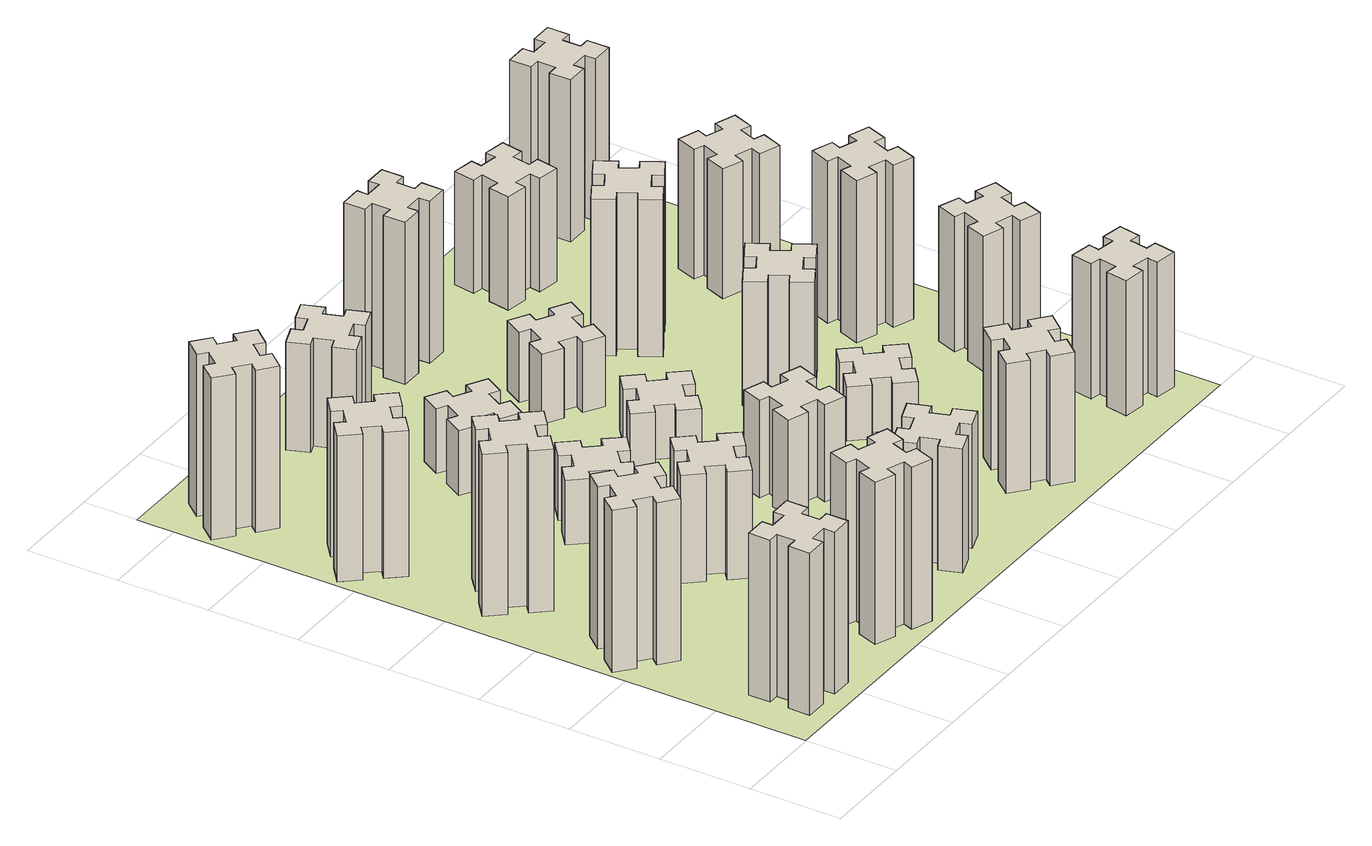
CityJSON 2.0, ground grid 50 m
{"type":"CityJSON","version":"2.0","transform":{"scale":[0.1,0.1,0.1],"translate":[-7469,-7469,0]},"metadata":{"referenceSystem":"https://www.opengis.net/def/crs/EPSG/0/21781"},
"CityObjects":{
"building1":{"type":"Building","attributes":{"class":"1000","function":"1000","usage":"1000","yearOfConstruction":2016,"roofType":"1000","measuredHeight":90,"storeysAboveGround":30,"storeysBelowGround":0},"geometry":[{"type":"Solid","lod":"1","boundaries":[[[[0,1,2,3,4,5,6,7,8,9,10,11,12,13,14,15,16,17,18,19]],[[17,16,20,21]],[[16,15,22,20]],[[15,14,23,22]],[[14,13,24,23]],[[13,12,25,24]],[[12,11,26,25]],[[11,10,27,26]],[[10,9,28,27]],[[9,8,29,28]],[[8,7,30,29]],[[7,6,31,30]],[[6,5,32,31]],[[5,4,33,32]],[[4,3,34,33]],[[3,2,35,34]],[[2,1,36,35]],[[1,0,37,36]],[[0,19,38,37]],[[19,18,39,38]],[[18,17,21,39]],[[24,25,26,27,28,29,30,31,32,33,34,35,36,37,38,39,21,20,22,23]]]]}]},
"building2":{"type":"Building","attributes":{"class":"1000","function":"1000","usage":"1000","yearOfConstruction":2016,"roofType":"1000","measuredHeight":90,"storeysAboveGround":30,"storeysBelowGround":0},"geometry":[{"type":"Solid","lod":"1","boundaries":[[[[40,41,42,43,44,45,46,47,48,49,50,51,52,53,54,55,56,57,58,59]],[[57,56,60,61]],[[56,55,62,60]],[[55,54,63,62]],[[54,53,64,63]],[[53,52,65,64]],[[52,51,66,65]],[[51,50,67,66]],[[50,49,68,67]],[[49,48,69,68]],[[48,47,70,69]],[[47,46,71,70]],[[46,45,72,71]],[[45,44,73,72]],[[44,43,74,73]],[[43,42,75,74]],[[42,41,76,75]],[[41,40,77,76]],[[40,59,78,77]],[[59,58,79,78]],[[58,57,61,79]],[[64,65,66,67,68,69,70,71,72,73,74,75,76,77,78,79,61,60,62,63]]]]}]},
"building3":{"type":"Building","attributes":{"class":"1000","function":"1000","usage":"1000","yearOfConstruction":2016,"roofType":"1000","measuredHeight":90,"storeysAboveGround":30,"storeysBelowGround":0},"geometry":[{"type":"Solid","lod":"1","boundaries":[[[[80,81,82,83,84,85,86,87,88,89,90,91,92,93,94,95,96,97,98,99]],[[97,96,100,101]],[[96,95,102,100]],[[95,94,103,102]],[[94,93,104,103]],[[93,92,105,104]],[[92,91,106,105]],[[91,90,107,106]],[[90,89,108,107]],[[89,88,109,108]],[[88,87,110,109]],[[87,86,111,110]],[[86,85,112,111]],[[85,84,113,112]],[[84,83,114,113]],[[83,82,115,114]],[[82,81,116,115]],[[81,80,117,116]],[[80,99,118,117]],[[99,98,119,118]],[[98,97,101,119]],[[104,105,106,107,108,109,110,111,112,113,114,115,116,117,118,119,101,100,102,103]]]]}]},
"building4":{"type":"Building","attributes":{"class":"1000","function":"1000","usage":"1000","yearOfConstruction":2016,"roofType":"1000","measuredHeight":81,"storeysAboveGround":30,"storeysBelowGround":0},"geometry":[{"type":"Solid","lod":"1","boundaries":[[[[120,121,122,123,124,125,126,127,128,129,130,131,132,133,134,135,136,137,138,139]],[[137,136,140,141]],[[136,135,142,140]],[[135,134,143,142]],[[134,133,144,143]],[[133,132,145,144]],[[132,131,146,145]],[[131,130,147,146]],[[130,129,148,147]],[[129,128,149,148]],[[128,127,150,149]],[[127,126,151,150]],[[126,125,152,151]],[[125,124,153,152]],[[124,123,154,153]],[[123,122,155,154]],[[122,121,156,155]],[[121,120,157,156]],[[120,139,158,157]],[[139,138,159,158]],[[138,137,141,159]],[[144,145,146,147,148,149,150,151,152,153,154,155,156,157,158,159,141,140,142,143]]]]}]},
"building5":{"type":"Building","attributes":{"class":"1000","function":"1000","usage":"1000","yearOfConstruction":2016,"roofType":"1000","measuredHeight":90,"storeysAboveGround":30,"storeysBelowGround":0},"geometry":[{"type":"Solid","lod":"1","boundaries":[[[[160,161,162,163,164,165,166,167,168,169,170,171,172,173,174,175,176,177,178,179]],[[177,176,180,181]],[[176,175,182,180]],[[175,174,183,182]],[[174,173,184,183]],[[173,172,185,184]],[[172,171,186,185]],[[171,170,187,186]],[[170,169,188,187]],[[169,168,189,188]],[[168,167,190,189]],[[167,166,191,190]],[[166,165,192,191]],[[165,164,193,192]],[[164,163,194,193]],[[163,162,195,194]],[[162,161,196,195]],[[161,160,197,196]],[[160,179,198,197]],[[179,178,199,198]],[[178,177,181,199]],[[184,185,186,187,188,189,190,191,192,193,194,195,196,197,198,199,181,180,182,183]]]]}]},
"building6":{"type":"Building","attributes":{"class":"1000","function":"1000","usage":"1000","yearOfConstruction":2016,"roofType":"1000","measuredHeight":90,"storeysAboveGround":30,"storeysBelowGround":0},"geometry":[{"type":"Solid","lod":"1","boundaries":[[[[200,201,202,203,204,205,206,207,208,209,210,211,212,213,214,215,216,217,218,219]],[[217,216,220,221]],[[216,215,222,220]],[[215,214,223,222]],[[214,213,224,223]],[[213,212,225,224]],[[212,211,226,225]],[[211,210,227,226]],[[210,209,228,227]],[[209,208,229,228]],[[208,207,230,229]],[[207,206,231,230]],[[206,205,232,231]],[[205,204,233,232]],[[204,203,234,233]],[[203,202,235,234]],[[202,201,236,235]],[[201,200,237,236]],[[200,219,238,237]],[[219,218,239,238]],[[218,217,221,239]],[[224,225,226,227,228,229,230,231,232,233,234,235,236,237,238,239,221,220,222,223]]]]}]},
"building7":{"type":"Building","attributes":{"class":"1000","function":"1000","usage":"1000","yearOfConstruction":2016,"roofType":"1000","measuredHeight":60,"storeysAboveGround":30,"storeysBelowGround":0},"geometry":[{"type":"Solid","lod":"1","boundaries":[[[[240,241,242,243,244,245,246,247,248,249,250,251,252,253,254,255,256,257,258,259]],[[257,256,260,261]],[[256,255,262,260]],[[255,254,263,262]],[[254,253,264,263]],[[253,252,265,264]],[[252,251,266,265]],[[251,250,267,266]],[[250,249,268,267]],[[249,248,269,268]],[[248,247,270,269]],[[247,246,271,270]],[[246,245,272,271]],[[245,244,273,272]],[[244,243,274,273]],[[243,242,275,274]],[[242,241,276,275]],[[241,240,277,276]],[[240,259,278,277]],[[259,258,279,278]],[[258,257,261,279]],[[264,265,266,267,268,269,270,271,272,273,274,275,276,277,278,279,261,260,262,263]]]]}]},
"building8":{"type":"Building","attributes":{"class":"1000","function":"1000","usage":"1000","yearOfConstruction":2016,"roofType":"1000","measuredHeight":36,"storeysAboveGround":30,"storeysBelowGround":0},"geometry":[{"type":"Solid","lod":"1","boundaries":[[[[280,281,282,283,284,285,286,287,288,289,290,291,292,293,294,295,296,297,298,299]],[[297,296,300,301]],[[296,295,302,300]],[[295,294,303,302]],[[294,293,304,303]],[[293,292,305,304]],[[292,291,306,305]],[[291,290,307,306]],[[290,289,308,307]],[[289,288,309,308]],[[288,287,310,309]],[[287,286,311,310]],[[286,285,312,311]],[[285,284,313,312]],[[284,283,314,313]],[[283,282,315,314]],[[282,281,316,315]],[[281,280,317,316]],[[280,299,318,317]],[[299,298,319,318]],[[298,297,301,319]],[[304,305,306,307,308,309,310,311,312,313,314,315,316,317,318,319,301,300,302,303]]]]}]},
"building9":{"type":"Building","attributes":{"class":"1000","function":"1000","usage":"1000","yearOfConstruction":2016,"roofType":"1000","measuredHeight":69,"storeysAboveGround":30,"storeysBelowGround":0},"geometry":[{"type":"Solid","lod":"1","boundaries":[[[[320,321,322,323,324,325,326,327,328,329,330,331,332,333,334,335,336,337,338,339]],[[337,336,340,341]],[[336,335,342,340]],[[335,334,343,342]],[[334,333,344,343]],[[333,332,345,344]],[[332,331,346,345]],[[331,330,347,346]],[[330,329,348,347]],[[329,328,349,348]],[[328,327,350,349]],[[327,326,351,350]],[[326,325,352,351]],[[325,324,353,352]],[[324,323,354,353]],[[323,322,355,354]],[[322,321,356,355]],[[321,320,357,356]],[[320,339,358,357]],[[339,338,359,358]],[[338,337,341,359]],[[344,345,346,347,348,349,350,351,352,353,354,355,356,357,358,359,341,340,342,343]]]]}]},
"building10":{"type":"Building","attributes":{"class":"1000","function":"1000","usage":"1000","yearOfConstruction":2016,"roofType":"1000","measuredHeight":36,"storeysAboveGround":30,"storeysBelowGround":0},"geometry":[{"type":"Solid","lod":"1","boundaries":[[[[360,361,362,363,364,365,366,367,368,369,370,371,372,373,374,375,376,377,378,379]],[[377,376,380,381]],[[376,375,382,380]],[[375,374,383,382]],[[374,373,384,383]],[[373,372,385,384]],[[372,371,386,385]],[[371,370,387,386]],[[370,369,388,387]],[[369,368,389,388]],[[368,367,390,389]],[[367,366,391,390]],[[366,365,392,391]],[[365,364,393,392]],[[364,363,394,393]],[[363,362,395,394]],[[362,361,396,395]],[[361,360,397,396]],[[360,379,398,397]],[[379,378,399,398]],[[378,377,381,399]],[[384,385,386,387,388,389,390,391,392,393,394,395,396,397,398,399,381,380,382,383]]]]}]},
"building11":{"type":"Building","attributes":{"class":"1000","function":"1000","usage":"1000","yearOfConstruction":2016,"roofType":"1000","measuredHeight":60,"storeysAboveGround":30,"storeysBelowGround":0},"geometry":[{"type":"Solid","lod":"1","boundaries":[[[[400,401,402,403,404,405,406,407,408,409,410,411,412,413,414,415,416,417,418,419]],[[417,416,420,421]],[[416,415,422,420]],[[415,414,423,422]],[[414,413,424,423]],[[413,412,425,424]],[[412,411,426,425]],[[411,410,427,426]],[[410,409,428,427]],[[409,408,429,428]],[[408,407,430,429]],[[407,406,431,430]],[[406,405,432,431]],[[405,404,433,432]],[[404,403,434,433]],[[403,402,435,434]],[[402,401,436,435]],[[401,400,437,436]],[[400,419,438,437]],[[419,418,439,438]],[[418,417,421,439]],[[424,425,426,427,428,429,430,431,432,433,434,435,436,437,438,439,421,420,422,423]]]]}]},
"building12":{"type":"Building","attributes":{"class":"1000","function":"1000","usage":"1000","yearOfConstruction":2016,"roofType":"1000","measuredHeight":54,"storeysAboveGround":30,"storeysBelowGround":0},"geometry":[{"type":"Solid","lod":"1","boundaries":[[[[440,441,442,443,444,445,446,447,448,449,450,451,452,453,454,455,456,457,458,459]],[[457,456,460,461]],[[456,455,462,460]],[[455,454,463,462]],[[454,453,464,463]],[[453,452,465,464]],[[452,451,466,465]],[[451,450,467,466]],[[450,449,468,467]],[[449,448,469,468]],[[448,447,470,469]],[[447,446,471,470]],[[446,445,472,471]],[[445,444,473,472]],[[444,443,474,473]],[[443,442,475,474]],[[442,441,476,475]],[[441,440,477,476]],[[440,459,478,477]],[[459,458,479,478]],[[458,457,461,479]],[[464,465,466,467,468,469,470,471,472,473,474,475,476,477,478,479,461,460,462,463]]]]}]},
"building13":{"type":"Building","attributes":{"class":"1000","function":"1000","usage":"1000","yearOfConstruction":2016,"roofType":"1000","measuredHeight":30,"storeysAboveGround":30,"storeysBelowGround":0},"geometry":[{"type":"Solid","lod":"1","boundaries":[[[[480,481,482,483,484,485,486,487,488,489,490,491,492,493,494,495,496,497,498,499]],[[497,496,500,501]],[[496,495,502,500]],[[495,494,503,502]],[[494,493,504,503]],[[493,492,505,504]],[[492,491,506,505]],[[491,490,507,506]],[[490,489,508,507]],[[489,488,509,508]],[[488,487,510,509]],[[487,486,511,510]],[[486,485,512,511]],[[485,484,513,512]],[[484,483,514,513]],[[483,482,515,514]],[[482,481,516,515]],[[481,480,517,516]],[[480,499,518,517]],[[499,498,519,518]],[[498,497,501,519]],[[504,505,506,507,508,509,510,511,512,513,514,515,516,517,518,519,501,500,502,503]]]]}]},
"building14":{"type":"Building","attributes":{"class":"1000","function":"1000","usage":"1000","yearOfConstruction":2016,"roofType":"1000","measuredHeight":72,"storeysAboveGround":30,"storeysBelowGround":0},"geometry":[{"type":"Solid","lod":"1","boundaries":[[[[520,521,522,523,524,525,526,527,528,529,530,531,532,533,534,535,536,537,538,539]],[[537,536,540,541]],[[536,535,542,540]],[[535,534,543,542]],[[534,533,544,543]],[[533,532,545,544]],[[532,531,546,545]],[[531,530,547,546]],[[530,529,548,547]],[[529,528,549,548]],[[528,527,550,549]],[[527,526,551,550]],[[526,525,552,551]],[[525,524,553,552]],[[524,523,554,553]],[[523,522,555,554]],[[522,521,556,555]],[[521,520,557,556]],[[520,539,558,557]],[[539,538,559,558]],[[538,537,541,559]],[[544,545,546,547,548,549,550,551,552,553,554,555,556,557,558,559,541,540,542,543]]]]}]},
"building15":{"type":"Building","attributes":{"class":"1000","function":"1000","usage":"1000","yearOfConstruction":2016,"roofType":"1000","measuredHeight":39,"storeysAboveGround":30,"storeysBelowGround":0},"geometry":[{"type":"Solid","lod":"1","boundaries":[[[[560,561,562,563,564,565,566,567,568,569,570,571,572,573,574,575,576,577,578,579]],[[577,576,580,581]],[[576,575,582,580]],[[575,574,583,582]],[[574,573,584,583]],[[573,572,585,584]],[[572,571,586,585]],[[571,570,587,586]],[[570,569,588,587]],[[569,568,589,588]],[[568,567,590,589]],[[567,566,591,590]],[[566,565,592,591]],[[565,564,593,592]],[[564,563,594,593]],[[563,562,595,594]],[[562,561,596,595]],[[561,560,597,596]],[[560,579,598,597]],[[579,578,599,598]],[[578,577,581,599]],[[584,585,586,587,588,589,590,591,592,593,594,595,596,597,598,599,581,580,582,583]]]]}]},
"building16":{"type":"Building","attributes":{"class":"1000","function":"1000","usage":"1000","yearOfConstruction":2016,"roofType":"1000","measuredHeight":90,"storeysAboveGround":30,"storeysBelowGround":0},"geometry":[{"type":"Solid","lod":"1","boundaries":[[[[600,601,602,603,604,605,606,607,608,609,610,611,612,613,614,615,616,617,618,619]],[[617,616,620,621]],[[616,615,622,620]],[[615,614,623,622]],[[614,613,624,623]],[[613,612,625,624]],[[612,611,626,625]],[[611,610,627,626]],[[610,609,628,627]],[[609,608,629,628]],[[608,607,630,629]],[[607,606,631,630]],[[606,605,632,631]],[[605,604,633,632]],[[604,603,634,633]],[[603,602,635,634]],[[602,601,636,635]],[[601,600,637,636]],[[600,619,638,637]],[[619,618,639,638]],[[618,617,621,639]],[[624,625,626,627,628,629,630,631,632,633,634,635,636,637,638,639,621,620,622,623]]]]}]},
"building17":{"type":"Building","attributes":{"class":"1000","function":"1000","usage":"1000","yearOfConstruction":2016,"roofType":"1000","measuredHeight":30,"storeysAboveGround":30,"storeysBelowGround":0},"geometry":[{"type":"Solid","lod":"1","boundaries":[[[[640,641,642,643,644,645,646,647,648,649,650,651,652,653,654,655,656,657,658,659]],[[657,656,660,661]],[[656,655,662,660]],[[655,654,663,662]],[[654,653,664,663]],[[653,652,665,664]],[[652,651,666,665]],[[651,650,667,666]],[[650,649,668,667]],[[649,648,669,668]],[[648,647,670,669]],[[647,646,671,670]],[[646,645,672,671]],[[645,644,673,672]],[[644,643,674,673]],[[643,642,675,674]],[[642,641,676,675]],[[641,640,677,676]],[[640,659,678,677]],[[659,658,679,678]],[[658,657,661,679]],[[664,665,666,667,668,669,670,671,672,673,674,675,676,677,678,679,661,660,662,663]]]]}]},
"building18":{"type":"Building","attributes":{"class":"1000","function":"1000","usage":"1000","yearOfConstruction":2016,"roofType":"1000","measuredHeight":69,"storeysAboveGround":30,"storeysBelowGround":0},"geometry":[{"type":"Solid","lod":"1","boundaries":[[[[680,681,682,683,684,685,686,687,688,689,690,691,692,693,694,695,696,697,698,699]],[[697,696,700,701]],[[696,695,702,700]],[[695,694,703,702]],[[694,693,704,703]],[[693,692,705,704]],[[692,691,706,705]],[[691,690,707,706]],[[690,689,708,707]],[[689,688,709,708]],[[688,687,710,709]],[[687,686,711,710]],[[686,685,712,711]],[[685,684,713,712]],[[684,683,714,713]],[[683,682,715,714]],[[682,681,716,715]],[[681,680,717,716]],[[680,699,718,717]],[[699,698,719,718]],[[698,697,701,719]],[[704,705,706,707,708,709,710,711,712,713,714,715,716,717,718,719,701,700,702,703]]]]}]},
"building19":{"type":"Building","attributes":{"class":"1000","function":"1000","usage":"1000","yearOfConstruction":2016,"roofType":"1000","measuredHeight":87,"storeysAboveGround":30,"storeysBelowGround":0},"geometry":[{"type":"Solid","lod":"1","boundaries":[[[[720,721,722,723,724,725,726,727,728,729,730,731,732,733,734,735,736,737,738,739]],[[737,736,740,741]],[[736,735,742,740]],[[735,734,743,742]],[[734,733,744,743]],[[733,732,745,744]],[[732,731,746,745]],[[731,730,747,746]],[[730,729,748,747]],[[729,728,749,748]],[[728,727,750,749]],[[727,726,751,750]],[[726,725,752,751]],[[725,724,753,752]],[[724,723,754,753]],[[723,722,755,754]],[[722,721,756,755]],[[721,720,757,756]],[[720,739,758,757]],[[739,738,759,758]],[[738,737,741,759]],[[744,745,746,747,748,749,750,751,752,753,754,755,756,757,758,759,741,740,742,743]]]]}]},
"building20":{"type":"Building","attributes":{"class":"1000","function":"1000","usage":"1000","yearOfConstruction":2016,"roofType":"1000","measuredHeight":75,"storeysAboveGround":30,"storeysBelowGround":0},"geometry":[{"type":"Solid","lod":"1","boundaries":[[[[760,761,762,763,764,765,766,767,768,769,770,771,772,773,774,775,776,777,778,779]],[[777,776,780,781]],[[776,775,782,780]],[[775,774,783,782]],[[774,773,784,783]],[[773,772,785,784]],[[772,771,786,785]],[[771,770,787,786]],[[770,769,788,787]],[[769,768,789,788]],[[768,767,790,789]],[[767,766,791,790]],[[766,765,792,791]],[[765,764,793,792]],[[764,763,794,793]],[[763,762,795,794]],[[762,761,796,795]],[[761,760,797,796]],[[760,779,798,797]],[[779,778,799,798]],[[778,777,781,799]],[[784,785,786,787,788,789,790,791,792,793,794,795,796,797,798,799,781,780,782,783]]]]}]},
"building21":{"type":"Building","attributes":{"class":"1000","function":"1000","usage":"1000","yearOfConstruction":2016,"roofType":"1000","measuredHeight":63,"storeysAboveGround":30,"storeysBelowGround":0},"geometry":[{"type":"Solid","lod":"1","boundaries":[[[[800,801,802,803,804,805,806,807,808,809,810,811,812,813,814,815,816,817,818,819]],[[817,816,820,821]],[[816,815,822,820]],[[815,814,823,822]],[[814,813,824,823]],[[813,812,825,824]],[[812,811,826,825]],[[811,810,827,826]],[[810,809,828,827]],[[809,808,829,828]],[[808,807,830,829]],[[807,806,831,830]],[[806,805,832,831]],[[805,804,833,832]],[[804,803,834,833]],[[803,802,835,834]],[[802,801,836,835]],[[801,800,837,836]],[[800,819,838,837]],[[819,818,839,838]],[[818,817,821,839]],[[824,825,826,827,828,829,830,831,832,833,834,835,836,837,838,839,821,820,822,823]]]]}]},
"building22":{"type":"Building","attributes":{"class":"1000","function":"1000","usage":"1000","yearOfConstruction":2016,"roofType":"1000","measuredHeight":75,"storeysAboveGround":30,"storeysBelowGround":0},"geometry":[{"type":"Solid","lod":"1","boundaries":[[[[840,841,842,843,844,845,846,847,848,849,850,851,852,853,854,855,856,857,858,859]],[[857,856,860,861]],[[856,855,862,860]],[[855,854,863,862]],[[854,853,864,863]],[[853,852,865,864]],[[852,851,866,865]],[[851,850,867,866]],[[850,849,868,867]],[[849,848,869,868]],[[848,847,870,869]],[[847,846,871,870]],[[846,845,872,871]],[[845,844,873,872]],[[844,843,874,873]],[[843,842,875,874]],[[842,841,876,875]],[[841,840,877,876]],[[840,859,878,877]],[[859,858,879,878]],[[858,857,861,879]],[[864,865,866,867,868,869,870,871,872,873,874,875,876,877,878,879,861,860,862,863]]]]}]},
"building23":{"type":"Building","attributes":{"class":"1000","function":"1000","usage":"1000","yearOfConstruction":2016,"roofType":"1000","measuredHeight":90,"storeysAboveGround":30,"storeysBelowGround":0},"geometry":[{"type":"Solid","lod":"1","boundaries":[[[[880,881,882,883,884,885,886,887,888,889,890,891,892,893,894,895,896,897,898,899]],[[897,896,900,901]],[[896,895,902,900]],[[895,894,903,902]],[[894,893,904,903]],[[893,892,905,904]],[[892,891,906,905]],[[891,890,907,906]],[[890,889,908,907]],[[889,888,909,908]],[[888,887,910,909]],[[887,886,911,910]],[[886,885,912,911]],[[885,884,913,912]],[[884,883,914,913]],[[883,882,915,914]],[[882,881,916,915]],[[881,880,917,916]],[[880,899,918,917]],[[899,898,919,918]],[[898,897,901,919]],[[904,905,906,907,908,909,910,911,912,913,914,915,916,917,918,919,901,900,902,903]]]]}]},
"building24":{"type":"Building","attributes":{"class":"1000","function":"1000","usage":"1000","yearOfConstruction":2016,"roofType":"1000","measuredHeight":72,"storeysAboveGround":30,"storeysBelowGround":0},"geometry":[{"type":"Solid","lod":"1","boundaries":[[[[920,921,922,923,924,925,926,927,928,929,930,931,932,933,934,935,936,937,938,939]],[[937,936,940,941]],[[936,935,942,940]],[[935,934,943,942]],[[934,933,944,943]],[[933,932,945,944]],[[932,931,946,945]],[[931,930,947,946]],[[930,929,948,947]],[[929,928,949,948]],[[928,927,950,949]],[[927,926,951,950]],[[926,925,952,951]],[[925,924,953,952]],[[924,923,954,953]],[[923,922,955,954]],[[922,921,956,955]],[[921,920,957,956]],[[920,939,958,957]],[[939,938,959,958]],[[938,937,941,959]],[[944,945,946,947,948,949,950,951,952,953,954,955,956,957,958,959,941,940,942,943]]]]}]},
"building25":{"type":"Building","attributes":{"class":"1000","function":"1000","usage":"1000","yearOfConstruction":2016,"roofType":"1000","measuredHeight":90,"storeysAboveGround":30,"storeysBelowGround":0},"geometry":[{"type":"Solid","lod":"1","boundaries":[[[[960,961,962,963,964,965,966,967,968,969,970,971,972,973,974,975,976,977,978,979]],[[977,976,980,981]],[[976,975,982,980]],[[975,974,983,982]],[[974,973,984,983]],[[973,972,985,984]],[[972,971,986,985]],[[971,970,987,986]],[[970,969,988,987]],[[969,968,989,988]],[[968,967,990,989]],[[967,966,991,990]],[[966,965,992,991]],[[965,964,993,992]],[[964,963,994,993]],[[963,962,995,994]],[[962,961,996,995]],[[961,960,997,996]],[[960,979,998,997]],[[979,978,999,998]],[[978,977,981,999]],[[984,985,986,987,988,989,990,991,992,993,994,995,996,997,998,999,981,980,982,983]]]]}]},
"landuse1":{"type":"LandUse","attributes":{"name":"plot1","function":"1010"},"geometry":[{"type":"MultiSurface","lod":"1","boundaries":[[[1000,1001,1002,1003]]]}]}
},
"vertices":[
[265,325,0],[265,225,0],[205,225,0],[205,105,0],[325,105,0],[325,165,0],[425,165,0],[425,105,0],[545,105,0],[545,225,0],[485,225,0],[485,325,0],[545,325,0],[545,445,0],[425,445,0],[425,385,0],[325,385,0],[325,445,0],[205,445,0],[205,325,0],[325,385,900],[325,445,900],[425,385,900],[425,445,900],[545,445,900],[545,325,900],[485,325,900],[485,225,900],[545,225,900],[545,105,900],[425,105,900],[425,165,900],[325,165,900],[325,105,900],[205,105,900],[205,225,900],[265,225,900],[265,325,900],[205,325,900],[205,445,900],
[384,1167,0],[308,1232,0],[346,1278,0],[254,1355,0],[177,1263,0],[223,1224,0],[159,1148,0],[113,1186,0],[36,1094,0],[128,1017,0],[166,1063,0],[243,999,0],[204,953,0],[296,876,0],[373,968,0],[327,1006,0],[392,1083,0],[438,1044,0],[515,1136,0],[423,1213,0],[392,1083,900],[438,1044,900],[327,1006,900],[373,968,900],[296,876,900],[204,953,900],[243,999,900],[166,1063,900],[128,1017,900],[36,1094,900],[113,1186,900],[159,1148,900],[223,1224,900],[177,1263,900],[254,1355,900],[346,1278,900],[308,1232,900],[384,1167,900],[423,1213,900],[515,1136,900],
[492,1888,0],[427,1964,0],[473,2003,0],[396,2095,0],[304,2018,0],[343,1972,0],[266,1907,0],[228,1953,0],[136,1876,0],[213,1784,0],[259,1823,0],[323,1746,0],[277,1708,0],[354,1616,0],[446,1693,0],[408,1739,0],[484,1803,0],[523,1757,0],[615,1834,0],[538,1926,0],[484,1803,900],[523,1757,900],[408,1739,900],[446,1693,900],[354,1616,900],[277,1708,900],[323,1746,900],[259,1823,900],[213,1784,900],[136,1876,900],[228,1953,900],[266,1907,900],[343,1972,900],[304,2018,900],[396,2095,900],[473,2003,900],[427,1964,900],[492,1888,900],[538,1926,900],[615,1834,900],
[243,2712,0],[166,2647,0],[128,2693,0],[36,2616,0],[113,2524,0],[159,2563,0],[223,2486,0],[177,2448,0],[254,2356,0],[346,2433,0],[308,2479,0],[384,2543,0],[423,2497,0],[515,2574,0],[438,2666,0],[392,2628,0],[327,2704,0],[373,2743,0],[296,2835,0],[204,2758,0],[327,2704,810],[373,2743,810],[392,2628,810],[438,2666,810],[515,2574,810],[423,2497,810],[384,2543,810],[308,2479,810],[346,2433,810],[254,2356,810],[177,2448,810],[223,2486,810],[159,2563,810],[113,2524,810],[36,2616,810],[128,2693,810],[166,2647,810],[243,2712,810],[204,2758,810],[296,2835,810],
[1029,360,0],[995,266,0],[939,287,0],[897,174,0],[1010,133,0],[1031,189,0],[1125,155,0],[1104,99,0],[1217,57,0],[1258,170,0],[1202,191,0],[1236,285,0],[1292,264,0],[1333,377,0],[1220,418,0],[1200,362,0],[1106,396,0],[1127,452,0],[1014,493,0],[973,380,0],[1106,396,900],[1127,452,900],[1200,362,900],[1220,418,900],[1333,377,900],[1292,264,900],[1236,285,900],[1202,191,900],[1258,170,900],[1217,57,900],[1104,99,900],[1125,155,900],[1031,189,900],[1010,133,900],[897,174,900],[939,287,900],[995,266,900],[1029,360,900],[973,380,900],[1014,493,900],
[384,3387,0],[308,3452,0],[346,3498,0],[254,3575,0],[177,3483,0],[223,3444,0],[159,3368,0],[113,3406,0],[36,3314,0],[128,3237,0],[166,3283,0],[243,3219,0],[204,3173,0],[296,3096,0],[373,3188,0],[327,3226,0],[392,3303,0],[438,3264,0],[515,3356,0],[423,3433,0],[392,3303,900],[438,3264,900],[327,3226,900],[373,3188,900],[296,3096,900],[204,3173,900],[243,3219,900],[166,3283,900],[128,3237,900],[36,3314,900],[113,3406,900],[159,3368,900],[223,3444,900],[177,3483,900],[254,3575,900],[346,3498,900],[308,3452,900],[384,3387,900],[423,3433,900],[515,3356,900],
[1083,1332,0],[1006,1267,0],[968,1313,0],[876,1236,0],[953,1144,0],[999,1183,0],[1063,1106,0],[1017,1068,0],[1094,976,0],[1186,1053,0],[1148,1099,0],[1224,1163,0],[1263,1117,0],[1355,1194,0],[1278,1286,0],[1232,1248,0],[1167,1324,0],[1213,1363,0],[1136,1455,0],[1044,1378,0],[1167,1324,600],[1213,1363,600],[1232,1248,600],[1278,1286,600],[1355,1194,600],[1263,1117,600],[1224,1163,600],[1148,1099,600],[1186,1053,600],[1094,976,600],[1017,1068,600],[1063,1106,600],[999,1183,600],[953,1144,600],[876,1236,600],[968,1313,600],[1006,1267,600],[1083,1332,600],[1044,1378,600],[1136,1455,600],
[1083,1972,0],[1006,1907,0],[968,1953,0],[876,1876,0],[953,1784,0],[999,1823,0],[1063,1746,0],[1017,1708,0],[1094,1616,0],[1186,1693,0],[1148,1739,0],[1224,1803,0],[1263,1757,0],[1355,1834,0],[1278,1926,0],[1232,1888,0],[1167,1964,0],[1213,2003,0],[1136,2095,0],[1044,2018,0],[1167,1964,360],[1213,2003,360],[1232,1888,360],[1278,1926,360],[1355,1834,360],[1263,1757,360],[1224,1803,360],[1148,1739,360],[1186,1693,360],[1094,1616,360],[1017,1708,360],[1063,1746,360],[999,1823,360],[953,1784,360],[876,1876,360],[968,1953,360],[1006,1907,360],[1083,1972,360],[1044,2018,360],[1136,2095,360],
[1765,496,0],[1671,462,0],[1650,518,0],[1537,477,0],[1579,364,0],[1635,385,0],[1669,291,0],[1613,270,0],[1654,157,0],[1767,199,0],[1746,255,0],[1840,289,0],[1860,233,0],[1973,274,0],[1932,387,0],[1876,366,0],[1842,460,0],[1898,480,0],[1857,593,0],[1744,552,0],[1842,460,690],[1898,480,690],[1876,366,690],[1932,387,690],[1973,274,690],[1860,233,690],[1840,289,690],[1746,255,690],[1767,199,690],[1654,157,690],[1613,270,690],[1669,291,690],[1635,385,690],[1579,364,690],[1537,477,690],[1650,518,690],[1671,462,690],[1765,496,690],[1744,552,690],[1857,593,690],
[1314,2666,0],[1227,2716,0],[1257,2768,0],[1153,2828,0],[1093,2724,0],[1145,2694,0],[1095,2607,0],[1043,2637,0],[983,2533,0],[1087,2473,0],[1117,2525,0],[1204,2475,0],[1174,2423,0],[1278,2363,0],[1338,2467,0],[1286,2497,0],[1336,2584,0],[1388,2554,0],[1448,2658,0],[1344,2718,0],[1336,2584,360],[1388,2554,360],[1286,2497,360],[1338,2467,360],[1278,2363,360],[1174,2423,360],[1204,2475,360],[1117,2525,360],[1087,2473,360],[983,2533,360],[1043,2637,360],[1095,2607,360],[1145,2694,360],[1093,2724,360],[1153,2828,360],[1257,2768,360],[1227,2716,360],[1314,2666,360],[1344,2718,360],[1448,2658,360],
[1125,3456,0],[1031,3422,0],[1010,3478,0],[897,3437,0],[939,3324,0],[995,3345,0],[1029,3251,0],[973,3230,0],[1014,3117,0],[1127,3159,0],[1106,3215,0],[1200,3249,0],[1220,3193,0],[1333,3234,0],[1292,3347,0],[1236,3326,0],[1202,3420,0],[1258,3440,0],[1217,3553,0],[1104,3512,0],[1202,3420,600],[1258,3440,600],[1236,3326,600],[1292,3347,600],[1333,3234,600],[1220,3193,600],[1200,3249,600],[1106,3215,600],[1127,3159,600],[1014,3117,600],[973,3230,600],[1029,3251,600],[995,3345,600],[939,3324,600],[897,3437,600],[1010,3478,600],[1031,3422,600],[1125,3456,600],[1104,3512,600],[1217,3553,600],
[1769,1300,0],[1735,1206,0],[1679,1227,0],[1637,1114,0],[1750,1073,0],[1771,1129,0],[1865,1095,0],[1844,1039,0],[1957,997,0],[1998,1110,0],[1942,1131,0],[1976,1225,0],[2032,1204,0],[2073,1317,0],[1960,1358,0],[1940,1302,0],[1846,1336,0],[1867,1392,0],[1754,1433,0],[1713,1320,0],[1846,1336,540],[1867,1392,540],[1940,1302,540],[1960,1358,540],[2073,1317,540],[2032,1204,540],[1976,1225,540],[1942,1131,540],[1998,1110,540],[1957,997,540],[1844,1039,540],[1865,1095,540],[1771,1129,540],[1750,1073,540],[1637,1114,540],[1679,1227,540],[1735,1206,540],[1769,1300,540],[1713,1320,540],[1754,1433,540],
[1972,1988,0],[1907,2064,0],[1953,2103,0],[1876,2195,0],[1784,2118,0],[1823,2072,0],[1746,2007,0],[1708,2053,0],[1616,1976,0],[1693,1884,0],[1739,1923,0],[1803,1846,0],[1757,1808,0],[1834,1716,0],[1926,1793,0],[1888,1839,0],[1964,1903,0],[2003,1857,0],[2095,1934,0],[2018,2026,0],[1964,1903,300],[2003,1857,300],[1888,1839,300],[1926,1793,300],[1834,1716,300],[1757,1808,300],[1803,1846,300],[1739,1923,300],[1693,1884,300],[1616,1976,300],[1708,2053,300],[1746,2007,300],[1823,2072,300],[1784,2118,300],[1876,2195,300],[1953,2103,300],[1907,2064,300],[1972,1988,300],[2018,2026,300],[2095,1934,300],
[2486,323,0],[2563,259,0],[2524,213,0],[2616,136,0],[2693,228,0],[2647,266,0],[2712,343,0],[2758,304,0],[2835,396,0],[2743,473,0],[2704,427,0],[2628,492,0],[2666,538,0],[2574,615,0],[2497,523,0],[2543,484,0],[2479,408,0],[2433,446,0],[2356,354,0],[2448,277,0],[2479,408,720],[2433,446,720],[2543,484,720],[2497,523,720],[2574,615,720],[2666,538,720],[2628,492,720],[2704,427,720],[2743,473,720],[2835,396,720],[2758,304,720],[2712,343,720],[2647,266,720],[2693,228,720],[2616,136,720],[2524,213,720],[2563,259,720],[2486,323,720],[2448,277,720],[2356,354,720],
[2026,2497,0],[2076,2584,0],[2128,2554,0],[2188,2658,0],[2084,2718,0],[2054,2666,0],[1967,2716,0],[1997,2768,0],[1893,2828,0],[1833,2724,0],[1885,2694,0],[1835,2607,0],[1783,2637,0],[1723,2533,0],[1827,2473,0],[1857,2525,0],[1944,2475,0],[1914,2423,0],[2018,2363,0],[2078,2467,0],[1944,2475,390],[1914,2423,390],[1857,2525,390],[1827,2473,390],[1723,2533,390],[1783,2637,390],[1835,2607,390],[1885,2694,390],[1833,2724,390],[1893,2828,390],[1997,2768,390],[1967,2716,390],[2054,2666,390],[2084,2718,390],[2188,2658,390],[2128,2554,390],[2076,2584,390],[2026,2497,390],[2078,2467,390],[2018,2363,390],
[1965,3385,0],[1965,3485,0],[2025,3485,0],[2025,3605,0],[1905,3605,0],[1905,3545,0],[1805,3545,0],[1805,3605,0],[1685,3605,0],[1685,3485,0],[1745,3485,0],[1745,3385,0],[1685,3385,0],[1685,3265,0],[1805,3265,0],[1805,3325,0],[1905,3325,0],[1905,3265,0],[2025,3265,0],[2025,3385,0],[1905,3325,900],[1905,3265,900],[1805,3325,900],[1805,3265,900],[1685,3265,900],[1685,3385,900],[1745,3385,900],[1745,3485,900],[1685,3485,900],[1685,3605,900],[1805,3605,900],[1805,3545,900],[1905,3545,900],[1905,3605,900],[2025,3605,900],[2025,3485,900],[1965,3485,900],[1965,3385,900],[2025,3385,900],[2025,3265,900],
[2628,1099,0],[2704,1163,0],[2743,1117,0],[2835,1194,0],[2758,1286,0],[2712,1248,0],[2647,1324,0],[2693,1363,0],[2616,1455,0],[2524,1378,0],[2563,1332,0],[2486,1267,0],[2448,1313,0],[2356,1236,0],[2433,1144,0],[2479,1183,0],[2543,1106,0],[2497,1068,0],[2574,976,0],[2666,1053,0],[2543,1106,300],[2497,1068,300],[2479,1183,300],[2433,1144,300],[2356,1236,300],[2448,1313,300],[2486,1267,300],[2563,1332,300],[2524,1378,300],[2616,1455,300],[2693,1363,300],[2647,1324,300],[2712,1248,300],[2758,1286,300],[2835,1194,300],[2743,1117,300],[2704,1163,300],[2628,1099,300],[2666,1053,300],[2574,976,300],
[2475,1744,0],[2525,1657,0],[2473,1627,0],[2533,1523,0],[2637,1583,0],[2607,1635,0],[2694,1685,0],[2724,1633,0],[2828,1693,0],[2768,1797,0],[2716,1767,0],[2666,1854,0],[2718,1884,0],[2658,1988,0],[2554,1928,0],[2584,1876,0],[2497,1826,0],[2467,1878,0],[2363,1818,0],[2423,1714,0],[2497,1826,690],[2467,1878,690],[2584,1876,690],[2554,1928,690],[2658,1988,690],[2718,1884,690],[2666,1854,690],[2716,1767,690],[2768,1797,690],[2828,1693,690],[2724,1633,690],[2694,1685,690],[2607,1635,690],[2637,1583,690],[2533,1523,690],[2473,1627,690],[2525,1657,690],[2475,1744,690],[2423,1714,690],[2363,1818,690],
[2607,2475,0],[2694,2525,0],[2724,2473,0],[2828,2533,0],[2768,2637,0],[2716,2607,0],[2666,2694,0],[2718,2724,0],[2658,2828,0],[2554,2768,0],[2584,2716,0],[2497,2666,0],[2467,2718,0],[2363,2658,0],[2423,2554,0],[2475,2584,0],[2525,2497,0],[2473,2467,0],[2533,2363,0],[2637,2423,0],[2525,2497,870],[2473,2467,870],[2475,2584,870],[2423,2554,870],[2363,2658,870],[2467,2718,870],[2497,2666,870],[2584,2716,870],[2554,2768,870],[2658,2828,870],[2718,2724,870],[2666,2694,870],[2716,2607,870],[2768,2637,870],[2828,2533,870],[2724,2473,870],[2694,2525,870],[2607,2475,870],[2637,2423,870],[2533,2363,870],
[3504,475,0],[3405,492,0],[3416,551,0],[3297,572,0],[3277,454,0],[3336,444,0],[3318,345,0],[3259,356,0],[3238,237,0],[3357,217,0],[3367,276,0],[3465,258,0],[3455,199,0],[3573,178,0],[3594,297,0],[3535,307,0],[3552,405,0],[3611,395,0],[3632,513,0],[3514,534,0],[3552,405,750],[3611,395,750],[3535,307,750],[3594,297,750],[3573,178,750],[3455,199,750],[3465,258,750],[3367,276,750],[3357,217,750],[3238,237,750],[3259,356,750],[3318,345,750],[3336,444,750],[3277,454,750],[3297,572,750],[3416,551,750],[3405,492,750],[3504,475,750],[3514,534,750],[3632,513,750],
[2596,3404,0],[2578,3305,0],[2519,3316,0],[2498,3197,0],[2617,3177,0],[2627,3236,0],[2725,3218,0],[2715,3159,0],[2833,3138,0],[2854,3257,0],[2795,3267,0],[2812,3365,0],[2871,3355,0],[2892,3473,0],[2774,3494,0],[2764,3435,0],[2665,3452,0],[2676,3511,0],[2557,3532,0],[2537,3414,0],[2665,3452,630],[2676,3511,630],[2764,3435,630],[2774,3494,630],[2892,3473,630],[2871,3355,630],[2812,3365,630],[2795,3267,630],[2854,3257,630],[2833,3138,630],[2715,3159,630],[2725,3218,630],[2627,3236,630],[2617,3177,630],[2498,3197,630],[2519,3316,630],[2578,3305,630],[2596,3404,630],[2537,3414,630],[2557,3532,630],
[3351,1029,0],[3445,995,0],[3424,939,0],[3537,897,0],[3578,1010,0],[3522,1031,0],[3556,1125,0],[3612,1104,0],[3653,1217,0],[3540,1258,0],[3520,1202,0],[3426,1236,0],[3447,1292,0],[3334,1333,0],[3293,1220,0],[3349,1200,0],[3315,1106,0],[3259,1127,0],[3217,1014,0],[3330,973,0],[3315,1106,750],[3259,1127,750],[3349,1200,750],[3293,1220,750],[3334,1333,750],[3447,1292,750],[3426,1236,750],[3520,1202,750],[3540,1258,750],[3653,1217,750],[3612,1104,750],[3556,1125,750],[3522,1031,750],[3578,1010,750],[3537,897,750],[3424,939,750],[3445,995,750],[3351,1029,750],[3330,973,750],[3217,1014,750],
[3420,1842,0],[3326,1876,0],[3347,1932,0],[3234,1973,0],[3193,1860,0],[3249,1840,0],[3215,1746,0],[3159,1767,0],[3117,1654,0],[3230,1613,0],[3251,1669,0],[3345,1635,0],[3324,1579,0],[3437,1537,0],[3478,1650,0],[3422,1671,0],[3456,1765,0],[3512,1744,0],[3553,1857,0],[3440,1898,0],[3456,1765,900],[3512,1744,900],[3422,1671,900],[3478,1650,900],[3437,1537,900],[3324,1579,900],[3345,1635,900],[3251,1669,900],[3230,1613,900],[3117,1654,900],[3159,1767,900],[3215,1746,900],[3249,1840,900],[3193,1860,900],[3234,1973,900],[3347,1932,900],[3326,1876,900],[3420,1842,900],[3440,1898,900],[3553,1857,900],
[3420,2582,0],[3326,2616,0],[3347,2672,0],[3234,2713,0],[3193,2600,0],[3249,2580,0],[3215,2486,0],[3159,2507,0],[3117,2394,0],[3230,2353,0],[3251,2409,0],[3345,2375,0],[3324,2319,0],[3437,2277,0],[3478,2390,0],[3422,2411,0],[3456,2505,0],[3512,2484,0],[3553,2597,0],[3440,2638,0],[3456,2505,720],[3512,2484,720],[3422,2411,720],[3478,2390,720],[3437,2277,720],[3324,2319,720],[3345,2375,720],[3251,2409,720],[3230,2353,720],[3117,2394,720],[3159,2507,720],[3215,2486,720],[3249,2580,720],[3193,2600,720],[3234,2713,720],[3347,2672,720],[3326,2616,720],[3420,2582,720],[3440,2638,720],[3553,2597,720],
[3285,3325,0],[3385,3325,0],[3385,3265,0],[3505,3265,0],[3505,3385,0],[3445,3385,0],[3445,3485,0],[3505,3485,0],[3505,3605,0],[3385,3605,0],[3385,3545,0],[3285,3545,0],[3285,3605,0],[3165,3605,0],[3165,3485,0],[3225,3485,0],[3225,3385,0],[3165,3385,0],[3165,3265,0],[3285,3265,0],[3225,3385,900],[3165,3385,900],[3225,3485,900],[3165,3485,900],[3165,3605,900],[3285,3605,900],[3285,3545,900],[3385,3545,900],[3385,3605,900],[3505,3605,900],[3505,3485,900],[3445,3485,900],[3445,3385,900],[3505,3385,900],[3505,3265,900],[3385,3265,900],[3385,3325,900],[3285,3325,900],[3285,3265,900],[3165,3265,900],
[5,3705,0],[3705,3705,0],[3705,5,0],[5,5,0]
]}
